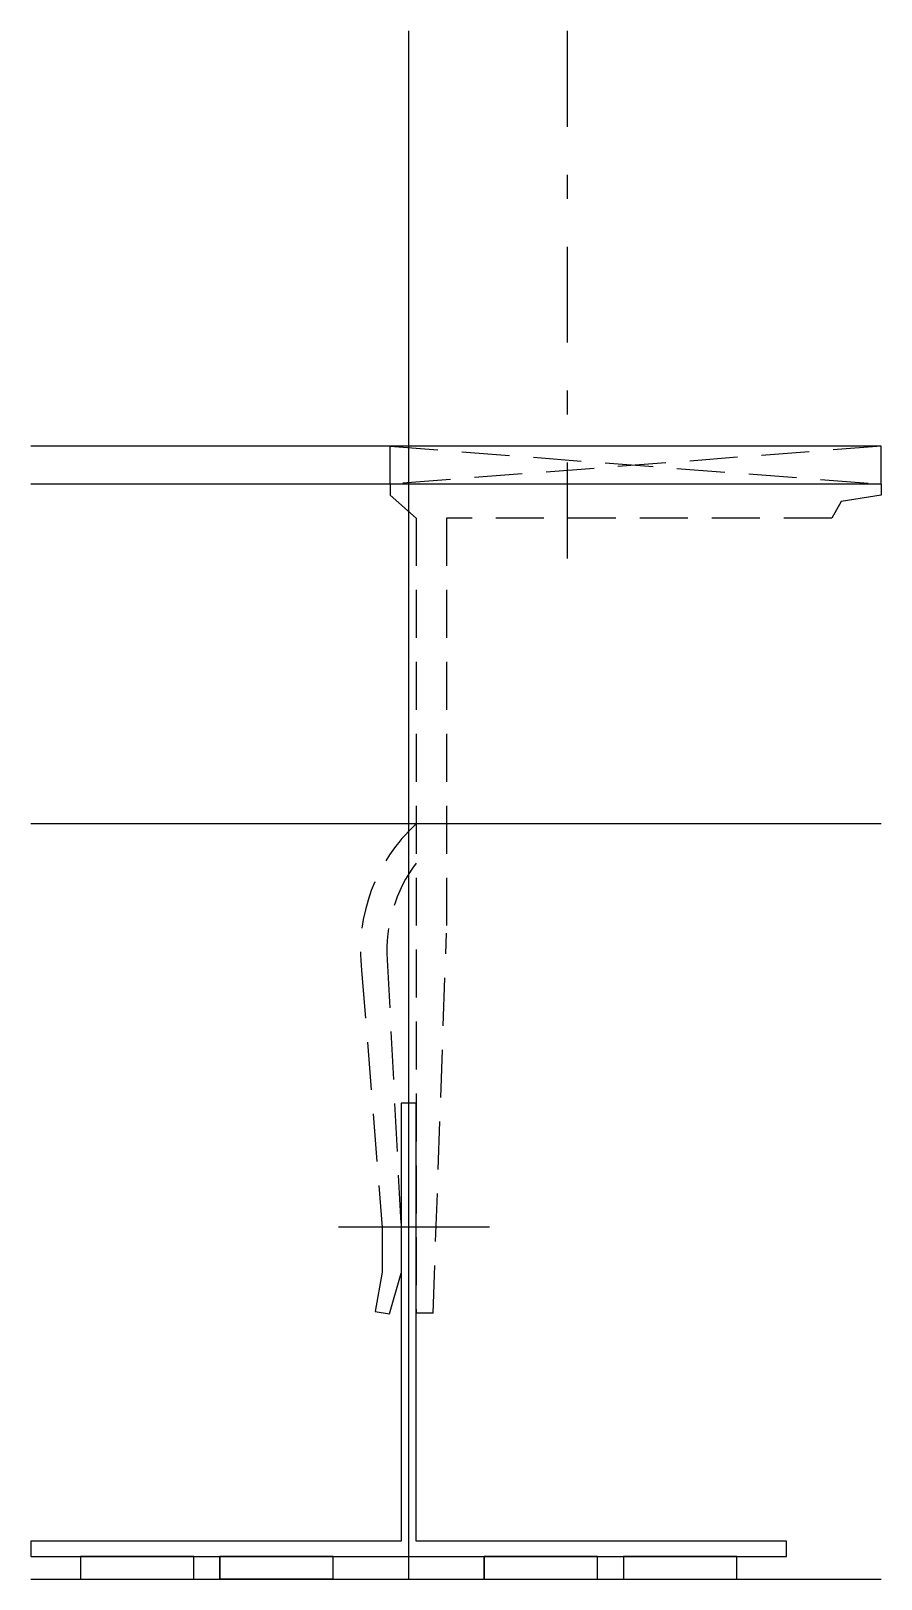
# Model space of a CAD drawing. Extents: x -50 to 63, y 0 to 205.
import ezdxf

# ---------------------------------------------------------------- set-up
doc = ezdxf.new("R2010")
doc.units = 0
doc.linetypes.add('CENTER', pattern=[28.575, 12.7, -6.35, 3.175, -6.35])
doc.linetypes.add('HIDDEN', pattern=[9.525, 6.35, -3.175])
doc.layers.get('0').update_dxf_attribs({"linetype": 'CONTINUOUS'})

msp = doc.modelspace()

# ---------------------------------------------------------------- linework, layer by layer
at = {"linetype": 'CONTINUOUS'}
for p, q in [((0, 0), (0, 205)), ((62.53, 150), (-50, 150)), ((62.53, 145), (-50, 145)), ((62.53, 100), (-50, 100)), ((1, 63), (-1, 63)), ((-1, 63), (-1, 5.02)), ((1, 5.02), (1, 63)), ((-9.29, 46.66), (10.71, 46.66)), ((-1, 5.02), (-50, 5.02)), ((-50, 5.02), (-50, 3)), ((50, 5.02), (1, 5.02)), ((50, 3), (50, 5.02)), ((-50, 3), (50, 3)), ((-28.45, 3), (-43.45, 3)), ((-43.45, 3), (-43.45, 0)), ((-28.45, 0), (-28.45, 3)), ((-10, 3), (-25, 3)), ((-25, 0), (-25, 3)), ((-10, 3), (-25, 3)), ((-25, 3), (-25, 0)), ((-10, 0), (-10, 3)), ((-10, 0), (-10, 3)), ((10, 3), (25, 3)), ((10, 0), (10, 3)), ((25, 3), (10, 3)), ((10, 3), (10, 0)), ((25, 0), (25, 3)), ((25, 0), (25, 3)), ((43.45, 3), (28.45, 3)), ((28.45, 3), (28.45, 0)), ((43.45, 0), (43.45, 3)), ((-50, 0), (62.53, 0)), ((-43.45, 0), (-28.45, 0)), ((-10, 0), (-25, 0)), ((-25, 0), (-10, 0)), ((10, 0), (25, 0)), ((10, 0), (25, 0)), ((28.45, 0), (43.45, 0))]:
    msp.add_line(p, q, dxfattribs=at)
at = {"linetype": 'CENTER'}
msp.add_line((21, 205), (21, 130), dxfattribs=at)
at = {"linetype": 'HIDDEN'}
for p, q in [((62.53, 150), (-2.47, 145)), ((-2.47, 145), (-2.47, 150)), ((-2.47, 150), (62.53, 145)), ((62.53, 145), (62.53, 150)), ((62.53, 145), (-2.47, 145)), ((-2.47, 145), (-2.47, 143.52)), ((-2.47, 143.52), (1, 140.5)), ((62.53, 143.52), (57.27, 142.69)), ((62.53, 145), (62.53, 143.52)), ((57.27, 142.69), (56.01, 140.5)), ((1, 140.5), (1, 35.19)), ((56.01, 140.5), (5, 140.5)), ((5, 140.5), (5, 85.52)), ((3.24, 35.19), (5, 85.52)), ((-2.84, 82), (-1, 46.18)), ((-6.23, 80.6), (-3.5, 46.57)), ((-3.5, 46.57), (-3.5, 40.65)), ((-1, 46.18), (-1, 40.5)), ((-3.5, 40.65), (-4.42, 35.44)), ((-2.55, 35.11), (-1, 40.5)), ((-4.42, 35.44), (-2.55, 35.11)), ((3.24, 35.19), (1, 35.19))]:
    msp.add_line(p, q, dxfattribs=at)
for radius, start, end in [(22.75, 132.4943, 186.6268), (19.25, 142.9845, 183.6662)]:
    msp.add_arc((16.37, 83.23), radius, start, end, dxfattribs=at)

doc.saveas('drawing.dxf')
